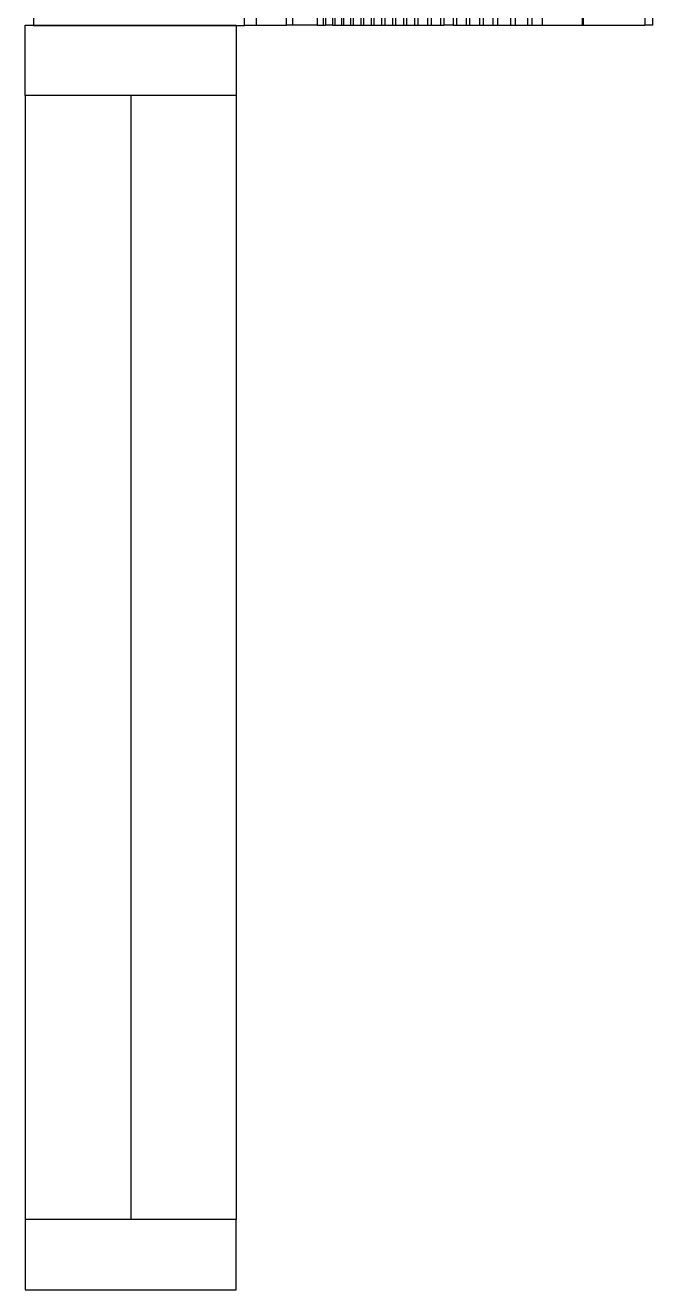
# Model space of a CAD drawing. Header units: inches. Extents: x -106706990 to 300603, y -86718466 to 1728185.
# Drawn here: x 20183 to 20629, y 36105 to 37005 of the extents above; entities that cross this region are included whole.
import ezdxf

# ---------------------------------------------------------------- set-up
doc = ezdxf.new("R2010")
doc.units = ezdxf.units.IN
doc.header["$MEASUREMENT"] = 0
for name, color, linetype in [('A-WALL', 1, 'Continuous'), ('A-WIN', 9, 'Continuous'), ('Edges', 7, 'Continuous')]:
    doc.layers.add(name, color=color, linetype=linetype)

# ---------------------------------------------------------------- blocks, each defined once
blk = doc.blocks.new('A$C04C40081')
at = {"layer": 'A-WIN', "color": 8}
for p, q in [((850, 150), (50, 150)), ((850, 75), (50, 75)), ((850, 0), (50, 0))]:
    blk.add_line(p, q, dxfattribs=at)
at = {"layer": 'A-WIN', "color": 8, "linetype": 'Continuous'}
for points in [[(50, 150), (0, 150), (0, 0), (50, 0)], [(850, 150), (900, 150), (900, 0), (850, 0)]]:
    blk.add_lwpolyline(points, close=True, dxfattribs=at)
blk = doc.blocks.new('air con')
at = {"layer": 'Edges'}
for p, q in [((71.402, 41.898), (152.402, 41.898)), ((71.402, 41.898), (71.402, 41.095)), ((71.402, 41.095), (152.402, 41.095)), ((71.402, 41.095), (71.402, 39.122)), ((71.402, 39.122), (152.402, 39.122)), ((71.402, 38.724), (71.402, 39.122)), ((152.402, 38.724), (71.402, 38.724)), ((71.402, 37.092), (71.402, 38.724)), ((71.402, 37.092), (71.402, 36.701)), ((152.402, 37.092), (71.402, 37.092)), ((152.402, 36.701), (71.402, 36.701)), ((71.402, 36.701), (71.402, 36.542)), ((152.402, 36.542), (71.402, 36.542)), ((71.402, 36.078), (71.402, 36.542)), ((152.402, 36.078), (71.402, 36.078)), ((71.402, 36.078), (71.402, 35.914)), ((152.402, 35.914), (71.402, 35.914)), ((71.402, 35.914), (71.402, 35.493)), ((71.402, 35.493), (71.402, 35.34)), ((152.402, 35.493), (71.402, 35.493)), ((152.402, 35.34), (71.402, 35.34)), ((71.402, 35.34), (71.402, 34.877)), ((152.402, 34.877), (71.402, 34.877)), ((71.402, 34.877), (71.402, 34.709)), ((152.402, 34.709), (71.402, 34.709)), ((71.402, 34.709), (71.402, 34.207)), ((152.402, 34.207), (71.402, 34.207)), ((71.402, 34.207), (71.402, 34.022)), ((71.402, 34.022), (71.402, 33.51)), ((152.402, 34.022), (71.402, 34.022)), ((152.402, 33.51), (71.402, 33.51)), ((71.402, 33.51), (71.402, 33.335)), ((152.402, 33.335), (71.402, 33.335)), ((71.402, 33.335), (71.402, 32.826)), ((152.402, 32.826), (71.402, 32.826)), ((71.402, 32.826), (71.402, 32.625)), ((152.402, 32.625), (71.402, 32.625)), ((71.402, 32.625), (71.402, 32.098)), ((152.402, 32.098), (71.402, 32.098)), ((71.402, 32.098), (71.402, 31.911)), ((152.402, 31.911), (71.402, 31.911)), ((71.402, 31.911), (71.402, 31.378)), ((152.402, 31.378), (71.402, 31.378)), ((71.402, 31.378), (71.402, 31.189)), ((152.402, 31.189), (71.402, 31.189)), ((71.402, 31.189), (71.402, 30.654)), ((152.402, 30.654), (71.402, 30.654)), ((71.402, 30.654), (71.402, 30.439)), ((152.402, 30.439), (71.402, 30.439)), ((71.402, 30.439), (71.402, 29.791)), ((152.402, 29.791), (71.402, 29.791)), ((71.402, 29.791), (71.402, 29.562)), ((71.402, 29.562), (71.402, 28.935)), ((152.402, 29.562), (71.402, 29.562)), ((152.402, 28.935), (71.402, 28.935)), ((71.402, 28.935), (71.402, 28.714)), ((152.402, 28.714), (71.402, 28.714)), ((71.402, 28.092), (71.402, 28.714)), ((152.402, 28.092), (71.402, 28.092)), ((71.402, 28.092), (71.402, 27.871)), ((71.402, 27.871), (71.402, 27.226)), ((152.402, 27.871), (71.402, 27.871)), ((152.402, 27.226), (71.402, 27.226)), ((71.402, 27.226), (71.402, 27.024)), ((71.402, 27.024), (71.402, 26.349)), ((152.402, 27.024), (71.402, 27.024)), ((152.402, 26.349), (71.402, 26.349)), ((71.402, 26.349), (71.402, 26.117)), ((152.402, 26.117), (71.402, 26.117)), ((71.402, 26.117), (71.402, 25.469)), ((152.402, 25.469), (71.402, 25.469)), ((71.402, 25.469), (71.402, 25.162)), ((152.402, 25.162), (71.402, 25.162)), ((71.402, 25.162), (71.402, 24.304)), ((152.402, 24.304), (71.402, 24.304)), ((71.402, 24.304), (71.402, 24.002)), ((152.402, 24.002), (71.402, 24.002)), ((71.402, 24.002), (71.402, 23.184)), ((71.402, 23.184), (71.402, 22.883)), ((152.402, 23.184), (71.402, 23.184)), ((152.402, 22.883), (71.402, 22.883)), ((71.402, 22.883), (71.402, 22.213)), ((152.402, 22.213), (71.402, 22.213)), ((71.402, 22.213), (71.402, 19.568)), ((152.402, 19.568), (71.402, 19.568)), ((71.402, 19.568), (71.402, 19.493)), ((152.402, 19.493), (71.402, 19.493)), ((71.402, 19.493), (71.402, 15.42)), ((76.855, 15.42), (71.402, 15.42)), ((71.402, 14.898), (71.402, 15.42)), ((71.402, 14.898), (152.402, 14.898))]:
    blk.add_line(p, q, dxfattribs=at)

msp = doc.modelspace()

# ---------------------------------------------------------------- linework, layer by layer
at = {"layer": 'A-WALL', "color": 8}
msp.add_lwpolyline([(20188.78, 37004.44), (20338.78, 37004.44), (20338.78, 38779.44), (20188.78, 38779.44)], close=True, dxfattribs=at)

# ---------------------------------------------------------------- block references
at = {"xscale": 10.74849191040555, "yscale": 10.74849191040555, "zscale": 10.74849191040555, "rotation": 90.00000000000091}
msp.add_blockref('air con', (20789.12, 36237.12), dxfattribs=at)
at = {"layer": 'A-WIN', "color": 8, "rotation": 90}
msp.add_blockref('A$C04C40081', (20332.93, 36104.59), dxfattribs=at)

doc.saveas('drawing.dxf')
